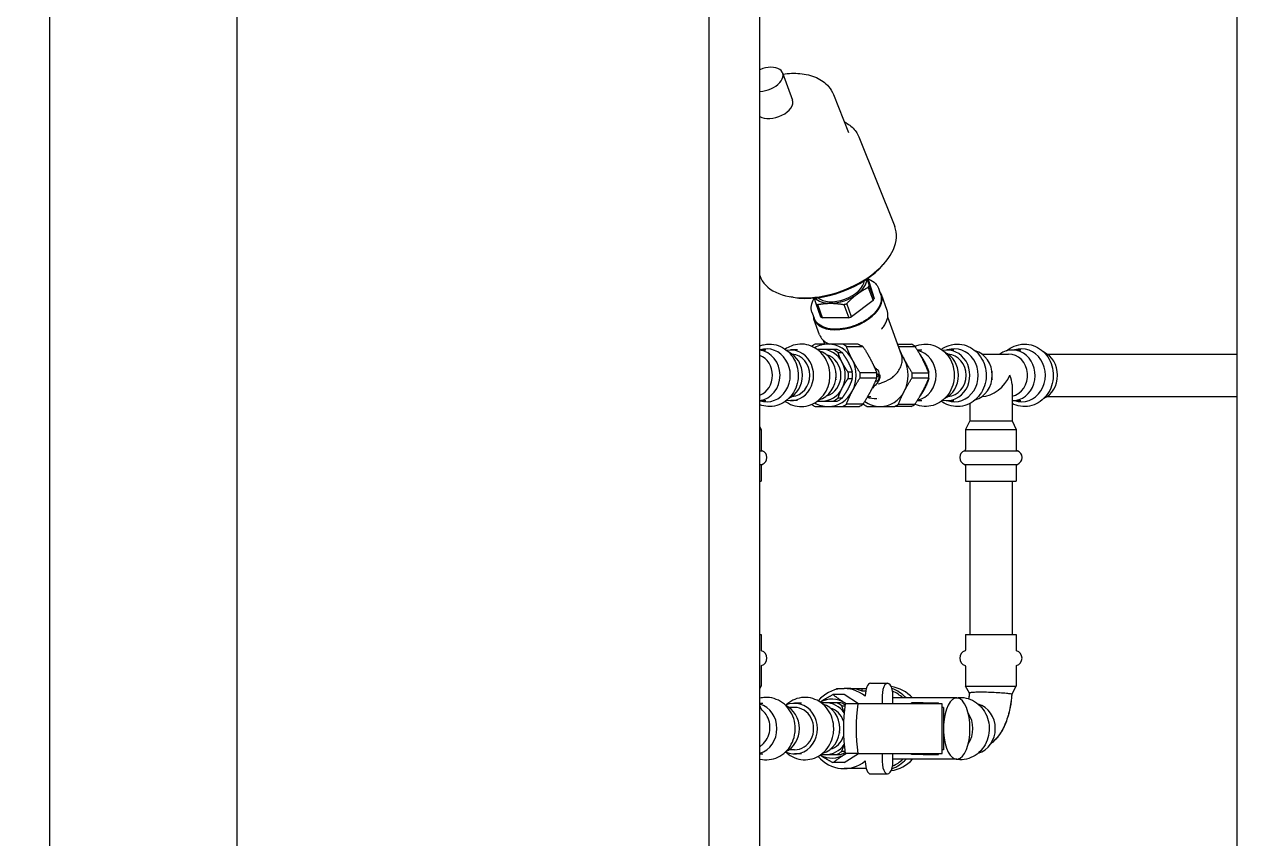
# Model space of a CAD drawing. Header units: millimetres. Extents: x 0 to 118900, y 0 to 84100.
# Drawn here: x 35288 to 35803, y 73324 to 73670 of the extents above; entities that cross this region are included whole.
import ezdxf

# ---------------------------------------------------------------- set-up
doc = ezdxf.new("R2010")
doc.units = ezdxf.units.MM
doc.header["$LTSCALE"] = 100
doc.layers.add('Visible', color=7, linetype='Continuous', lineweight=25)

msp = doc.modelspace()

# ---------------------------------------------------------------- linework, layer by layer
at = {"layer": 'Visible'}
for p, q in [((35299.23, 74561.18), (35299.23, 72668.5)), ((35378.81, 72618.45), (35378.81, 74561.18)), ((35579.12, 74462.45), (35579.12, 72588.18)), ((35600.81, 72588.18), (35600.81, 74462.45)), ((35803.28, 73688.18), (35803.28, 72384.02)), ((35610.47, 73649.54), (35614.65, 73638.05)), ((35632, 73640.43), (35638.47, 73624.28)), ((35642.81, 73622.45), (35658.07, 73584.34)), ((35653.22, 73568.25), (35653.98, 73569.16)), ((35600.81, 73563.56), (35600.82, 73563.53)), ((35646.65, 73562.36), (35647.27, 73560.65)), ((35647.27, 73560.65), (35649.29, 73553.77)), ((35646.83, 73558.53), (35648.87, 73552.94)), ((35649.29, 73553.77), (35647.26, 73559.36)), ((35651.11, 73558.25), (35652.05, 73555.64)), ((35654.82, 73548.76), (35652.37, 73555.5)), ((35614.87, 73554.31), (35613.7, 73554.51)), ((35624.55, 73551.65), (35626.58, 73546.05)), ((35627.37, 73545.64), (35625.34, 73551.23)), ((35636.48, 73551.23), (35638.52, 73545.64)), ((35639.74, 73546.05), (35637.7, 73551.65)), ((35648.87, 73552.94), (35639.74, 73546.05)), ((35622.91, 73548), (35623.86, 73545.39)), ((35626.16, 73538.34), (35623.71, 73545.08)), ((35638.52, 73545.64), (35627.37, 73545.64)), ((35660.91, 73529.81), (35655.08, 73545.86)), ((35652.46, 73540.78), (35652.7, 73541.07)), ((35628.38, 73534.43), (35627.82, 73535.95)), ((35642.29, 73534.43), (35635.95, 73534.43)), ((35659.23, 73534.43), (35665.09, 73534.43)), ((35600.81, 73531.93), (35603.35, 73531.93)), ((35616.82, 73531.93), (35613.92, 73531.93)), ((35633.62, 73532.18), (35631.89, 73532.18)), ((35633.99, 73530.83), (35635.72, 73530.83)), ((35637.53, 73533.42), (35644.58, 73533.42)), ((35659.62, 73533.42), (35666.67, 73533.42)), ((35667.61, 73531.93), (35669.59, 73531.93)), ((35680.25, 73531.93), (35683.15, 73531.93)), ((35695.08, 73530.18), (35706.37, 73530.18)), ((35695.08, 73530.18), (35706.37, 73530.18)), ((35707.97, 73531.93), (35711.66, 73531.93)), ((35722.8, 73530.18), (35803.28, 73530.18)), ((35633.04, 73522.78), (35632.99, 73523.09)), ((35633.04, 73519.57), (35632.99, 73519.26)), ((35640.05, 73522.53), (35638.31, 73522.53)), ((35638.31, 73519.83), (35640.05, 73519.83)), ((35650.42, 73522.19), (35643.37, 73522.19)), ((35643.37, 73520.17), (35650.42, 73520.17)), ((35649.81, 73523.68), (35650.5, 73523.68)), ((35650.43, 73521.92), (35651.51, 73521.18)), ((35651.51, 73521.18), (35650.43, 73520.43)), ((35665.47, 73522.19), (35672.51, 73522.19)), ((35665.47, 73520.17), (35672.51, 73520.17)), ((35672.54, 73522.53), (35672.38, 73522.53)), ((35672.38, 73519.83), (35672.54, 73519.83)), ((35699.36, 73522.78), (35699.31, 73523.09)), ((35699.36, 73519.57), (35699.31, 73519.26)), ((35650.5, 73518.68), (35649.81, 73518.68)), ((35707.88, 73517.28), (35707.88, 73501.88)), ((35707.88, 73517.28), (35707.88, 73501.88)), ((35600.81, 73510.43), (35603.35, 73510.43)), ((35616.82, 73510.43), (35613.92, 73510.43)), ((35631.89, 73510.18), (35633.62, 73510.18)), ((35635.72, 73511.53), (35633.99, 73511.53)), ((35644.58, 73508.94), (35637.53, 73508.94)), ((35646.57, 73512.18), (35647.87, 73512.18)), ((35650.4, 73511.18), (35650.4, 73511.18)), ((35650.4, 73511.18), (35650.4, 73511.18)), ((35659.62, 73508.94), (35666.67, 73508.94)), ((35667.61, 73510.43), (35669.59, 73510.43)), ((35680.25, 73510.43), (35683.15, 73510.43)), ((35689.88, 73509.21), (35689.88, 73501.88)), ((35689.88, 73509.21), (35689.88, 73501.88)), ((35707.97, 73510.43), (35711.66, 73510.43)), ((35722.8, 73512.18), (35803.28, 73512.18)), ((35635.95, 73507.93), (35643, 73507.93)), ((35665.09, 73507.93), (35658.04, 73507.93)), ((35600.81, 73499.26), (35601.32, 73498.18)), ((35600.81, 73498.18), (35601.32, 73498.18)), ((35601.32, 73498.18), (35601.32, 73489.68)), ((35689.88, 73501.88), (35688.13, 73498.18)), ((35688.13, 73498.18), (35709.63, 73498.18)), ((35688.13, 73498.18), (35688.13, 73489.68)), ((35689.88, 73501.88), (35707.88, 73501.88)), ((35707.88, 73501.88), (35709.63, 73498.18)), ((35709.63, 73498.18), (35709.63, 73489.68)), ((35600.81, 73489.18), (35601.82, 73489.18)), ((35687.63, 73489.18), (35710.13, 73489.18)), ((35600.81, 73483.38), (35601.82, 73483.38)), ((35601.32, 73482.88), (35601.32, 73476.18)), ((35687.63, 73483.38), (35710.13, 73483.38)), ((35688.13, 73482.88), (35688.13, 73476.18)), ((35709.63, 73482.88), (35709.63, 73476.18)), ((35600.81, 73476.18), (35601.32, 73476.18)), ((35688.13, 73476.18), (35709.63, 73476.18)), ((35689.88, 73476.18), (35689.88, 73411.18)), ((35707.88, 73476.18), (35707.88, 73411.18)), ((35600.81, 73411.18), (35601.32, 73411.18)), ((35601.32, 73411.18), (35601.32, 73404.48)), ((35688.13, 73411.18), (35709.63, 73411.18)), ((35688.13, 73411.18), (35688.13, 73404.48)), ((35709.63, 73411.18), (35709.63, 73404.48)), ((35601.32, 73397.68), (35601.32, 73389.18)), ((35688.13, 73397.68), (35688.13, 73389.18)), ((35709.63, 73397.68), (35709.63, 73389.18)), ((35647.82, 73390.43), (35655.03, 73390.43)), ((35600.81, 73389.18), (35601.32, 73389.18)), ((35600.81, 73388.24), (35601.32, 73389.18)), ((35636.54, 73385.61), (35631.82, 73385.61)), ((35633.34, 73388.18), (35636.54, 73388.18)), ((35633.34, 73387.81), (35633.34, 73388.18)), ((35638.78, 73388.18), (35636.54, 73388.18)), ((35642.68, 73381.68), (35636.54, 73385.61)), ((35638.78, 73388.18), (35644.22, 73388.18)), ((35644.22, 73387.07), (35644.22, 73388.18)), ((35644.22, 73388.18), (35645.96, 73388.18)), ((35645.7, 73387.07), (35644.22, 73387.07)), ((35645.55, 73385.18), (35645.55, 73384.93)), ((35652.76, 73385.18), (35652.76, 73381.68)), ((35657.31, 73381.68), (35657.31, 73385.18)), ((35688.13, 73389.18), (35709.63, 73389.18)), ((35689.74, 73386.2), (35688.13, 73389.18)), ((35707.76, 73385.73), (35709.63, 73389.18)), ((35600.81, 73381.93), (35602.05, 73381.93)), ((35615.52, 73380.18), (35613.2, 73380.18)), ((35618.43, 73381.93), (35615.52, 73381.93)), ((35635.23, 73382.18), (35633.49, 73382.18)), ((35635.59, 73380.83), (35636.91, 73380.83)), ((35642.45, 73381.68), (35637.04, 73381.68)), ((35678.2, 73381.68), (35642.45, 73381.68)), ((35684.38, 73384.18), (35657.31, 73384.18)), ((35670.08, 73382.18), (35665.12, 73382.18)), ((35665.12, 73381.68), (35665.12, 73382.18)), ((35670.08, 73382.18), (35676.69, 73382.18)), ((35670.08, 73381.68), (35670.08, 73382.18)), ((35676.69, 73381.68), (35676.69, 73382.18)), ((35678.2, 73360.68), (35678.2, 73381.68)), ((35678.79, 73380.18), (35678.2, 73380.18)), ((35678.79, 73380.18), (35678.79, 73362.18)), ((35634.64, 73372.78), (35634.59, 73373.09)), ((35634.64, 73369.57), (35634.59, 73369.26)), ((35600.81, 73360.43), (35602.05, 73360.43)), ((35615.52, 73362.18), (35613.2, 73362.18)), ((35618.43, 73360.43), (35615.52, 73360.43)), ((35633.49, 73360.18), (35635.23, 73360.18)), ((35636.91, 73361.53), (35635.59, 73361.53)), ((35636.54, 73356.74), (35642.68, 73360.68)), ((35642.45, 73360.68), (35637.04, 73360.68)), ((35642.45, 73360.68), (35678.2, 73360.68)), ((35652.76, 73360.68), (35652.76, 73357.18)), ((35657.31, 73357.18), (35657.31, 73360.68)), ((35665.12, 73360.18), (35665.12, 73360.68)), ((35670.08, 73360.18), (35665.12, 73360.18)), ((35670.08, 73360.18), (35670.08, 73360.68)), ((35670.08, 73360.18), (35676.69, 73360.18)), ((35676.69, 73360.18), (35676.69, 73360.68)), ((35678.79, 73362.18), (35678.2, 73362.18)), ((35636.54, 73356.74), (35631.82, 73356.74)), ((35645.96, 73354.18), (35636.54, 73354.18)), ((35645.55, 73357.43), (35645.55, 73357.18)), ((35684.38, 73358.18), (35657.31, 73358.18)), ((35647.82, 73351.93), (35655.03, 73351.93))]:
    msp.add_line(p, q, dxfattribs=at)
for centre, radius, start, end in [((35601.82, 73489.68), 0.5, 180, 270), ((35600.72, 73486.28), 3.1, 290.8154, 69.1846), ((35688.73, 73486.28), 3.1, 110.8154, 249.1846), ((35687.63, 73489.68), 0.5, 270, 0), ((35710.13, 73489.68), 0.5, 180, 270), ((35709.02, 73486.28), 3.1, 290.8154, 69.1846), ((35601.82, 73482.88), 0.5, 90, 180), ((35687.63, 73482.88), 0.5, 0, 90), ((35710.13, 73482.88), 0.5, 90, 180), ((35601.57, 73404.48), 0.25, 180, 252.6537), ((35600.51, 73401.08), 3.31, 287.3463, 72.6537), ((35688.94, 73401.08), 3.31, 107.3463, 252.6537), ((35687.88, 73404.48), 0.25, 287.3463, 0), ((35709.88, 73404.48), 0.25, 180, 252.6537), ((35708.81, 73401.08), 3.31, 287.3463, 72.6537), ((35601.57, 73397.68), 0.25, 107.3463, 180), ((35687.88, 73397.68), 0.25, 0, 72.6537), ((35709.88, 73397.68), 0.25, 107.3463, 180)]:
    msp.add_arc(centre, radius, start, end, dxfattribs=at)
for centre, major_axis, ratio, start_param, end_param in [((35602.95, 73646.81), (7.52, 2.73), 0.579336, 4.222063, 7.929176), ((35607.13, 73635.32), (7.52, 2.73), 0.579336, 3.538776, 6.283185), ((35615.53, 73612.2), (27.39, 9.96), 0.579336, 0.018613, 0.018666), ((35629.56, 73573.62), (-28.63, -10.41), 0.579336, 6.264572, 9.443391), ((35629.96, 73572.5), (27.26, 9.91), 0.579336, 3.932175, 5.492603), ((35634.7, 73559.48), (-10.34, -3.76), 0.579336, 0.284977, 2.856616), ((35634.7, 73559.48), (11.28, 4.1), 0.579336, 5.199209, 6.06379), ((35638.04, 73550.29), (14.33, 5.21), 0.579336, 2.960273, 6.464505), ((35634.7, 73559.48), (-11.28, -4.1), 0.579336, 1.010419, 2.057617), ((35634.89, 73558.94), (-12.69, -4.61), 0.579336, 2.533499, 2.628932), ((35634.7, 73559.48), (-11.28, -4.1), 0.579336, 0.219395, 1.010419), ((35634.89, 73558.94), (-12.69, -4.61), 0.579336, 0.439104, 0.534537), ((35634.89, 73558.94), (-12.69, -4.61), 0.579336, 1.486302, 1.581735), ((35636.93, 73553.35), (12.69, 4.61), 0.579336, 5.675092, 5.770525), ((35636.93, 73553.35), (12.69, 4.61), 0.579336, 3.580697, 3.67613), ((35636.93, 73553.35), (12.69, 4.61), 0.579336, 4.627894, 4.723327), ((35630.11, 73521.18), (0, 14.75), 0.901286, 0.4549, 0.581633), ((35629.73, 73521.18), (0, 13.25), 0.901286, 0, 0.491782), ((35629.73, 73521.18), (0, 13.25), 0.901286, 5.235988, 6.283185), ((35630.11, 73521.18), (0, -14.75), 0.901286, 2.549295, 2.686693), ((35659.25, 73521.18), (0, -14.75), 0.901286, 2.549295, 2.686693), ((35603.57, 73521.18), (0, 11.25), 0.901286, 2.866144, 6.558634), ((35599.67, 73521.18), (0, 10.75), 0.901286, 3.259662, 6.165116), ((35598.06, 73521.18), (0, 9), 0.901286, 3.486714, 5.938064), ((35613.92, 73521.18), (0, -10.75), 0.901286, 6.10484, 9.603123), ((35609.2, 73521.18), (0, -10.75), 0.901286, 0.398936, 2.742657), ((35613.92, 73521.18), (0, -9), 0.901286, 0.075482, 3.066111), ((35627.13, 73521.18), (0, 11), 0.901286, 0, 0.178317), ((35623.45, 73521.18), (0, -10.75), 0.901286, 0.255778, 2.885815), ((35627.13, 73521.18), (0, 11), 0.901286, 5.235988, 6.283185), ((35627.13, 73521.18), (0, -9), 0.901286, 0.245435, 2.896158), ((35627.57, 73521.18), (0, 12), 0.901286, 5.647126, 5.872047), ((35629.3, 73521.18), (0, -12), 0.901286, 2.505533, 2.730455), ((35637.16, 73521.18), (0, -14.75), 0.901286, 2.549295, 2.584685), ((35652.2, 73521.18), (0, 14.75), 0.901286, 5.690888, 5.693727), ((35665.91, 73521.18), (0, 10.75), 0.901286, 3.33106, 6.093718), ((35680.25, 73521.18), (0, 10.75), 0.901286, 2.957034, 6.467744), ((35675.44, 73521.18), (0, -10.75), 0.901286, 0.401991, 2.739601), ((35683.37, 73521.18), (0, 11.25), 0.901286, 2.842335, 6.582443), ((35680.25, 73521.18), (0, 9), 0.901286, 3.205101, 6.219677), ((35689.78, 73521.18), (0, 10.75), 0.901286, 3.39527, 6.029508), ((35707.97, 73521.18), (0, 10.75), 0.901286, 3.131507, 6.861821), ((35706.37, 73521.18), (0, 9), 0.901286, 3.328238, 6.283185), ((35711.87, 73521.18), (0, 11.25), 0.901286, 2.842335, 6.582443), ((35717.5, 73521.18), (0, -10.75), 0.901286, 0.398936, 2.742657), ((35627.13, 73521.18), (0, -11), 0.901286, 1.047198, 2.094395), ((35629.73, 73521.18), (0, 13.25), 0.901286, 4.18879, 5.235988), ((35651.83, 73521.18), (0, -13.25), 0.901286, 1.047312, 2.094281), ((35664.3, 73521.18), (0, -9), 0.901286, 1.90796, 2.139071), ((35625.05, 73521.18), (0, 9), 0.901286, 4.533148, 4.89163), ((35627.57, 73521.18), (0, 12), 0.901286, 4.599928, 4.82485), ((35629.3, 73521.18), (0, -12), 0.901286, 1.458335, 1.683257), ((35630.11, 73521.18), (0, -14.75), 0.901286, 1.502097, 1.639495), ((35637.16, 73521.18), (0, -14.75), 0.901286, 1.502097, 1.639495), ((35650.5, 73521.18), (0, 2.5), 0.433224, 3.141593, 6.283185), ((35652.2, 73521.18), (0, 14.75), 0.901286, 4.64369, 4.781088), ((35659.25, 73521.18), (0, -14.75), 0.901286, 1.502097, 1.639495), ((35661.79, 73521.18), (0, -12), 0.901286, 1.458335, 1.683257), ((35698.88, 73521.18), (-7.62, -7.62), 0.628852, 0.573768, 2.132161), ((35698.88, 73521.18), (-7.62, -7.62), 0.628852, 0.573768, 2.132161), ((35691.38, 73521.18), (0, -9), 0.901286, 1.391555, 1.750037), ((35698.88, 73521.18), (-7.62, 7.62), 0.628852, 3.702957, 4.151025), ((35698.88, 73521.18), (-7.62, 7.62), 0.628852, 3.702957, 4.151025), ((35627.13, 73521.18), (0, -11), 0.901286, 0, 1.047198), ((35629.73, 73521.18), (0, -13.25), 0.901286, 0, 1.047198), ((35651.83, 73521.18), (0, -13.25), 0.901286, 0, 1.047312), ((35664.3, 73521.18), (0, -9), 0.901286, 1.002522, 1.233633), ((35630.11, 73521.18), (0, 14.75), 0.901286, 2.55996, 2.686693), ((35629.73, 73521.18), (0, -13.25), 0.901286, 5.791403, 6.283185), ((35627.13, 73521.18), (0, -11), 0.901286, 6.104868, 6.283185), ((35627.57, 73521.18), (0, 12), 0.901286, 3.552731, 3.777652), ((35629.3, 73521.18), (0, -12), 0.901286, 0.411138, 0.63606), ((35630.11, 73521.18), (0, -14.75), 0.901286, 0.4549, 0.592298), ((35637.16, 73521.18), (0, -14.75), 0.901286, 0.4549, 0.592298), ((35652.2, 73521.18), (0, -14.75), 0.901286, 5.690888, 5.828286), ((35651.83, 73521.18), (0, -13.25), 0.901286, 5.705186, 6.283185), ((35653.47, 73521.18), (0, -10.29), 0.901286, 6.014919, 6.015024), ((35652.2, 73521.18), (0, 14.75), 0.901286, 3.596492, 3.73389), ((35659.25, 73521.18), (0, 14.75), 0.901286, 3.596492, 3.73389), ((35647.82, 73385.18), (0, 5.25), 0.433224, 0, 1.570796), ((35655.03, 73385.18), (0, 5.25), 0.433224, 4.712389, 7.853982), ((35636.54, 73371.18), (0, 17), 0.901286, 5.65431, 7.087427), ((35638.78, 73371.18), (0, 17), 0.901286, 5.920523, 6.283185), ((35654.43, 73371.18), (0, 18), 0.901286, 5.519399, 6.14988), ((35651.65, 73371.18), (0, 18), 0.901286, 5.519399, 5.954746), ((35651.65, 73371.18), (0, 17), 0.901286, 5.582974, 5.915742), ((35598.37, 73371.18), (0, 10.75), 0.901286, 3.396274, 6.028504), ((35607.9, 73371.18), (0, -10.75), 0.901286, 0.401991, 2.739601), ((35615.52, 73371.18), (0, -10.75), 0.901286, 5.87877, 9.829194), ((35615.52, 73371.18), (0, -9), 0.901286, 0, 3.141593), ((35631.34, 73371.18), (0, 12.5), 0.901286, 5.759587, 6.736389), ((35628.74, 73371.18), (0, 11), 0.901286, 0, 0.178317), ((35625.05, 73371.18), (0, -10.75), 0.901286, 0.255778, 2.885815), ((35628.74, 73371.18), (0, 11), 0.901286, 5.372983, 6.283185), ((35628.74, 73371.18), (0, 9), 0.901286, 5.077619, 6.037751), ((35629.17, 73371.18), (0, 12), 0.901286, 5.647126, 5.872047), ((35630.9, 73371.18), (0, -12), 0.901286, 2.547564, 2.730455), ((35649.56, 73371.18), (0, -30.74), 0.433224, 4.363828, 5.06095), ((35631.34, 73371.18), (0, 12.5), 0.901286, 5.709672, 5.759587), ((35654.97, 73371.18), (0, -30.74), 0.433224, 4.363828, 5.06095), ((35684.38, 73371.18), (0, -13), 0.433224, 4.831809, 10.876154), ((35691.08, 73371.18), (0, -10.75), 0.901286, 0.255778, 2.885815), ((35681.55, 73371.18), (0, 10.75), 0.901286, 4.061136, 5.363642), ((35626.66, 73371.18), (0, 9), 0.901286, 4.533148, 4.89163), ((35628.74, 73371.18), (0, -11), 0.901286, 0, 0.910202), ((35628.74, 73371.18), (0, -9), 0.901286, 0.245435, 1.205567), ((35636.54, 73371.18), (0, -17), 0.901286, 5.478944, 6.91206), ((35631.34, 73371.18), (0, -12.5), 0.901286, 5.829981, 6.806784), ((35628.74, 73371.18), (0, -11), 0.901286, 6.104868, 6.283185), ((35629.17, 73371.18), (0, 12), 0.901286, 3.552731, 3.777652), ((35630.9, 73371.18), (0, -12), 0.901286, 0.411138, 0.594029), ((35631.34, 73371.18), (0, 12.5), 0.901286, 3.665191, 3.715106), ((35647.82, 73357.18), (0, -5.25), 0.433224, 4.712389, 6.283185), ((35655.03, 73357.18), (0, -5.25), 0.433224, 4.712389, 7.853982), ((35654.43, 73371.18), (0, -18), 0.901286, 0.133306, 0.763786), ((35651.65, 73371.18), (0, -18), 0.901286, 0.328439, 0.763786), ((35651.65, 73371.18), (0, -17), 0.901286, 0.367444, 0.700212)]:
    msp.add_ellipse(centre, major_axis=major_axis, ratio=ratio, start_param=start_param, end_param=end_param, dxfattribs=at)
for points, knots in [([(35610.63, 73649.1), (35613.05, 73649.44), (35615.45, 73649.52), (35620.25, 73649.09), (35622.63, 73648.54), (35626.77, 73646.68), (35628.58, 73645.42), (35630.83, 73642.77), (35631.52, 73641.64), (35632, 73640.43)], [6.075686, 6.075686, 6.075686, 6.075686, 6.402085, 6.402085, 6.756192, 6.756192, 7.081516, 7.081516, 7.274991, 7.274991, 7.274991, 7.274991]), ([(35636.66, 73628.79), (35637.08, 73628.57), (35637.48, 73628.35), (35638.64, 73627.62), (35639.34, 73627.09), (35640.61, 73625.92), (35641.17, 73625.28), (35642.12, 73623.93), (35642.51, 73623.21), (35642.81, 73622.45)], [0.5174509, 0.5174509, 0.5174509, 0.5174509, 0.5850616, 0.5850616, 0.7206254, 0.7206254, 0.8561891, 0.8561891, 0.9917529, 0.9917529, 0.9917529, 0.9917529]), ([(36884.95, 71328.66), (36885.34, 71329.4), (36885.73, 71330.14), (36893.98, 71345.95), (36900.57, 71360.97), (36911.24, 71391.01), (36915.29, 71406.04), (36920.84, 71436.16), (36922.31, 71451.26), (36922.62, 71481.53), (36921.45, 71496.72), (36916.44, 71527.14), (36912.6, 71542.4), (36902.27, 71572.9), (36895.8, 71588.17), (36880.3, 71618.67), (36871.28, 71633.92), (36850.79, 71664.4), (36839.32, 71679.64), (36814.02, 71710.11), (36800.19, 71725.36), (36770.27, 71755.87), (36754.16, 71771.16), (36719.82, 71801.74), (36701.55, 71817.07), (36663.01, 71847.75), (36642.7, 71863.12), (36600.23, 71893.9), (36578.03, 71909.32), (36531.94, 71940.18), (36508.01, 71955.64), (36458.65, 71986.58), (36433.18, 72002.08), (36380.93, 72033.08), (36354.11, 72048.61), (36299.37, 72079.68), (36271.41, 72095.24), (36214.62, 72126.35), (36185.74, 72141.93), (36127.33, 72173.09), (36097.75, 72188.69), (36038.19, 72219.89), (36008.15, 72235.51), (35947.89, 72266.74), (35917.63, 72282.38), (35857.15, 72313.64), (35826.89, 72329.3), (35766.65, 72360.59), (35736.63, 72376.26), (35677.11, 72407.59), (35647.56, 72423.28), (35589.21, 72454.65), (35560.36, 72470.35), (35503.63, 72501.76), (35475.71, 72517.49), (35421.03, 72548.94), (35394.24, 72564.7), (35342.04, 72596.21), (35316.59, 72611.99), (35267.27, 72643.57), (35243.35, 72659.39), (35197.28, 72691.05), (35175.08, 72706.91), (35132.62, 72738.68), (35112.32, 72754.59), (35073.79, 72786.48), (35055.55, 72802.46), (35021.28, 72834.48), (35005.24, 72850.54), (34975.53, 72882.71), (34961.84, 72898.85), (34936.95, 72931.18), (34925.74, 72947.4), (34905.94, 72979.85), (34897.32, 72996.12), (34882.8, 73028.65), (34876.86, 73044.93), (34867.74, 73077.42), (34864.53, 73093.66), (34861.42, 73120.96), (34860.78, 73132.03), (34860.78, 73159.19), (34862.12, 73175.3), (34867.45, 73207.44), (34871.44, 73223.49), (34882.04, 73255.57), (34888.66, 73271.61), (34904.48, 73303.68), (34913.71, 73319.73), (34934.7, 73351.83), (34946.5, 73367.89), (34972.52, 73399.99), (34986.79, 73416.05), (35017.66, 73448.12), (35034.28, 73464.16), (35069.7, 73496.16), (35088.53, 73512.15), (35128.2, 73544.06), (35149.07, 73560.01), (35185.24, 73586.42), (35200.03, 73596.92), (35215.2, 73607.4)], [233.696374, 233.696374, 233.696374, 233.696374, 234.19462, 234.19462, 244.352081, 244.352081, 254.585345, 254.585345, 264.906306, 264.906306, 275.291368, 275.291368, 285.679992, 285.679992, 296.008646, 296.008646, 306.248979, 306.248979, 316.411052, 316.411052, 326.52219, 326.52219, 336.609069, 336.609069, 346.690891, 346.690891, 356.779246, 356.779246, 366.880128, 366.880128, 376.996012, 376.996012, 387.127394, 387.127394, 397.273773, 397.273773, 407.434241, 407.434241, 417.607804, 417.607804, 427.793556, 427.793556, 437.990759, 437.990759, 448.198883, 448.198883, 458.41762, 458.41762, 468.646888, 468.646888, 478.886838, 478.886838, 489.137851, 489.137851, 499.400537, 499.400537, 509.675721, 509.675721, 519.9644, 519.9644, 530.26764, 530.26764, 540.586359, 540.586359, 550.920897, 550.920897, 561.270226, 561.270226, 571.63061, 571.63061, 581.993649, 581.993649, 592.344121, 592.344121, 602.659358, 602.659358, 612.913544, 612.913544, 623.089587, 623.089587, 630.01079, 630.01079, 640.084209, 640.084209, 650.159607, 650.159607, 660.284002, 660.284002, 670.483975, 670.483975, 680.757804, 680.757804, 691.084976, 691.084976, 701.440329, 701.440329, 711.803371, 711.803371, 722.160965, 722.160965, 728.990178, 728.990178, 728.990178, 728.990178]), ([(35227.32, 73569.02), (35205.62, 73553.75), (35184.79, 73538.49), (35144.9, 73507.87), (35125.83, 73492.49), (35089.87, 73461.82), (35072.95, 73446.51), (35041.41, 73415.98), (35026.77, 73400.75), (34999.86, 73370.38), (34987.58, 73355.22), (34965.47, 73325), (34955.63, 73309.92), (34938.43, 73279.82), (34931.07, 73264.79), (34918.87, 73234.75), (34914.04, 73219.73), (34906.92, 73189.65), (34904.66, 73174.57), (34902.75, 73144.35), (34903.11, 73129.19), (34906.5, 73098.81), (34909.53, 73083.57), (34918.24, 73053.09), (34923.92, 73037.82), (34937.87, 73007.31), (34946.12, 72992.05), (34965.12, 72961.58), (34975.85, 72946.33), (34999.71, 72915.87), (35012.83, 72900.63), (35041.36, 72870.14), (35056.78, 72854.87), (35089.8, 72824.31), (35107.42, 72809), (35144.71, 72778.35), (35164.41, 72762.99), (35205.72, 72732.25), (35227.36, 72716.85), (35272.38, 72686.02), (35295.8, 72670.57), (35344.2, 72639.66), (35369.22, 72624.17), (35420.63, 72593.19), (35447.07, 72577.67), (35501.09, 72546.62), (35528.73, 72531.07), (35584.94, 72499.97), (35613.56, 72484.4), (35671.53, 72453.26), (35700.91, 72437.66), (35760.18, 72406.48), (35790.1, 72390.86), (35850.19, 72359.64), (35880.42, 72344.01), (35940.88, 72312.76), (35971.17, 72297.11), (36031.53, 72265.83), (36061.64, 72250.16), (36121.43, 72218.85), (36151.15, 72203.17), (36209.9, 72171.81), (36238.99, 72156.11), (36296.26, 72124.72), (36324.49, 72109), (36379.83, 72077.56), (36406.99, 72061.82), (36459.99, 72030.33), (36485.87, 72014.56), (36536.11, 71983), (36560.51, 71967.2), (36607.61, 71935.56), (36630.35, 71919.72), (36673.95, 71887.99), (36694.84, 71872.09), (36734.6, 71840.25), (36753.49, 71824.29), (36789.08, 71792.32), (36805.81, 71776.29), (36836.93, 71744.17), (36851.36, 71728.05), (36877.74, 71695.78), (36889.72, 71679.59), (36911.09, 71647.17), (36920.51, 71630.92), (36936.66, 71598.41), (36943.42, 71582.13), (36954.2, 71549.61), (36958.24, 71533.36), (36963.56, 71501.11), (36964.88, 71485.09), (36964.88, 71452.99), (36963.54, 71436.87), (36958.21, 71404.73), (36954.22, 71388.67), (36943.62, 71356.59), (36937, 71340.55), (36923.19, 71312.58), (36916.56, 71300.6), (36909.23, 71288.66)], [0, 0, 0, 0, 10.007682, 10.007682, 20.114017, 20.114017, 30.206515, 30.206515, 40.289731, 40.289731, 50.372958, 50.372958, 60.472328, 60.472328, 70.611639, 70.611639, 80.818631, 80.818631, 91.112273, 91.112273, 101.482067, 101.482067, 111.877277, 111.877277, 122.230255, 122.230255, 132.498979, 132.498979, 142.682988, 142.682988, 152.806635, 152.806635, 162.898146, 162.898146, 172.979416, 172.979416, 183.064332, 183.064332, 193.160445, 193.160445, 203.271153, 203.271153, 213.397437, 213.397437, 223.539018, 223.539018, 233.695058, 233.695058, 243.864553, 243.864553, 254.046544, 254.046544, 264.240224, 264.240224, 274.444986, 274.444986, 284.660442, 284.660442, 294.886432, 294.886432, 305.123024, 305.123024, 315.370519, 315.370519, 325.629448, 325.629448, 335.900562, 335.900562, 346.1848, 346.1848, 356.483213, 356.483213, 366.796787, 366.796787, 377.1261, 377.1261, 387.470665, 387.470665, 397.827789, 397.827789, 408.190814, 408.190814, 418.546918, 418.546918, 428.875714, 428.875714, 439.15154, 439.15154, 449.352886, 449.352886, 459.367363, 459.367363, 469.442868, 469.442868, 479.517934, 479.517934, 489.64154, 489.64154, 497.243046, 497.243046, 497.243046, 497.243046]), ([(35646.74, 73562.12), (35646.86, 73562.08), (35646.97, 73562.03), (35648.19, 73561.55), (35649.12, 73560.96), (35650.41, 73559.65), (35650.84, 73558.98), (35651.11, 73558.25)], [6.6811866, 6.6811866, 6.6811866, 6.6811866, 6.7132365, 6.7132365, 7.0355512, 7.0355512, 7.2936046, 7.2936046, 7.2936046, 7.2936046]), ([(35652.05, 73555.64), (35652.37, 73554.77), (35652.45, 73553.82), (35652.14, 73551.82), (35651.74, 73550.78), (35650.49, 73548.72), (35649.64, 73547.7), (35647.55, 73545.78), (35646.33, 73544.89), (35643.64, 73543.32), (35642.17, 73542.65), (35639.15, 73541.6), (35637.6, 73541.21), (35634.55, 73540.77), (35633.06, 73540.71), (35630.28, 73540.93), (35629, 73541.21), (35626.78, 73542.09), (35625.84, 73542.68), (35624.55, 73543.99), (35624.12, 73544.66), (35623.86, 73545.39)], [1.010419, 1.010419, 1.010419, 1.010419, 1.318355, 1.318355, 1.634317, 1.634317, 1.957042, 1.957042, 2.280317, 2.280317, 2.603032, 2.603032, 2.925532, 2.925532, 3.248311, 3.248311, 3.571644, 3.571644, 3.893959, 3.893959, 4.152012, 4.152012, 4.152012, 4.152012]), ([(35622.91, 73548), (35622.6, 73548.87), (35622.51, 73549.82), (35622.82, 73551.82), (35623.22, 73552.86), (35623.85, 73553.89), (35623.85, 73553.89), (35623.85, 73553.9)], [4.1520119, 4.1520119, 4.1520119, 4.1520119, 4.4599476, 4.4599476, 4.7759093, 4.7759093, 4.7782898, 4.7782898, 4.7782898, 4.7782898]), ([(35652.7, 73541.07), (35653.12, 73541.57), (35653.5, 73542.09), (35654.14, 73543.13), (35654.41, 73543.66), (35654.83, 73544.71), (35654.98, 73545.24), (35655.15, 73546.28), (35655.18, 73546.8), (35655.1, 73547.81), (35654.99, 73548.3), (35654.82, 73548.76)], [4.4821833, 4.4821833, 4.4821833, 4.4821833, 4.6402998, 4.6402998, 4.7984164, 4.7984164, 4.9565329, 4.9565329, 5.1146495, 5.1146495, 5.2727661, 5.2727661, 5.2727661, 5.2727661]), ([(35604.82, 73534.43), (35606.1, 73534.43), (35607.39, 73534.21), (35609.82, 73533.36), (35610.98, 73532.72), (35613.06, 73531.09), (35613.99, 73530.08), (35615.51, 73527.81), (35616.1, 73526.53), (35616.9, 73523.82), (35617.09, 73522.39), (35617.05, 73519.53), (35616.81, 73518.1), (35615.93, 73515.4), (35615.28, 73514.12), (35613.64, 73511.87), (35612.65, 73510.88), (35610.45, 73509.32), (35609.23, 73508.73), (35606.71, 73508.01), (35605.41, 73507.87), (35602.99, 73508.02), (35601.87, 73508.26), (35600.81, 73508.66)], [0, 0, 0, 0, 0.305493, 0.305493, 0.614375, 0.614375, 0.931288, 0.931288, 1.256497, 1.256497, 1.587083, 1.587083, 1.91932, 1.91932, 2.249519, 2.249519, 2.573832, 2.573832, 2.889419, 2.889419, 3.197268, 3.197268, 3.46721, 3.46721, 3.46721, 3.46721]), ([(35600.81, 73533.7), (35601.32, 73533.89), (35601.85, 73534.05), (35603.18, 73534.34), (35604, 73534.43), (35604.82, 73534.43)], [5.9575675, 5.9575675, 5.9575675, 5.9575675, 6.0875226, 6.0875226, 6.2831853, 6.2831853, 6.2831853, 6.2831853]), ([(35630.57, 73521.18), (35630.57, 73522.61), (35630.35, 73524.05), (35629.5, 73526.77), (35628.87, 73528.06), (35627.26, 73530.34), (35626.28, 73531.35), (35624.09, 73532.94), (35622.88, 73533.55), (35620.37, 73534.31), (35619.07, 73534.48), (35616.49, 73534.36), (35615.22, 73534.08), (35613.15, 73533.25), (35612.32, 73532.8), (35611.55, 73532.25)], [0, 0, 0, 0, 0.333025, 0.333025, 0.664051, 0.664051, 0.988962, 0.988962, 1.304687, 1.304687, 1.612123, 1.612123, 1.916896, 1.916896, 2.139778, 2.139778, 2.139778, 2.139778]), ([(35626.16, 73538.34), (35626.28, 73537.99), (35626.44, 73537.66), (35626.84, 73537.02), (35627.07, 73536.72), (35627.59, 73536.15), (35627.88, 73535.89), (35628.51, 73535.4), (35628.86, 73535.18), (35629.6, 73534.77), (35630, 73534.59), (35630.42, 73534.43)], [2.1311734, 2.1311734, 2.1311734, 2.1311734, 2.2492389, 2.2492389, 2.3673045, 2.3673045, 2.48537, 2.48537, 2.6034355, 2.6034355, 2.721501, 2.721501, 2.721501, 2.721501]), ([(35642.49, 73534.36), (35642.43, 73534.38), (35642.39, 73534.4), (35642.32, 73534.42), (35642.31, 73534.42), (35642.29, 73534.43)], [-0.21019759, -0.21019759, -0.21019759, -0.21019759, -0.19250475, -0.19250475, -0.18626853, -0.18626853, -0.18626853, -0.18626853]), ([(35666.55, 73533.5), (35667.16, 73533.76), (35667.79, 73533.97), (35669.69, 73534.42), (35671, 73534.5), (35673.56, 73534.23), (35674.81, 73533.87), (35677.16, 73532.76), (35678.26, 73532), (35680.19, 73530.15), (35681.02, 73529.05), (35682.33, 73526.61), (35682.81, 73525.27), (35683.25, 73523), (35683.33, 73522.09), (35683.33, 73521.18)], [4.345779, 4.345779, 4.345779, 4.345779, 4.502744, 4.502744, 4.809174, 4.809174, 5.114255, 5.114255, 5.424835, 5.424835, 5.74446, 5.74446, 6.07217, 6.07217, 6.283185, 6.283185, 6.283185, 6.283185]), ([(35684.62, 73534.43), (35685.9, 73534.43), (35687.19, 73534.21), (35689.62, 73533.36), (35690.78, 73532.72), (35692.86, 73531.09), (35693.79, 73530.08), (35695.31, 73527.81), (35695.9, 73526.53), (35696.7, 73523.82), (35696.89, 73522.39), (35696.85, 73519.53), (35696.61, 73518.1), (35695.73, 73515.4), (35695.08, 73514.12), (35693.44, 73511.87), (35692.45, 73510.88), (35690.25, 73509.32), (35689.03, 73508.73), (35686.51, 73508.01), (35685.21, 73507.87), (35682.64, 73508.03), (35681.38, 73508.33), (35679.37, 73509.17), (35678.58, 73509.61), (35677.85, 73510.14)], [0, 0, 0, 0, 0.305493, 0.305493, 0.614375, 0.614375, 0.931288, 0.931288, 1.256497, 1.256497, 1.587083, 1.587083, 1.91932, 1.91932, 2.249519, 2.249519, 2.573832, 2.573832, 2.889419, 2.889419, 3.197268, 3.197268, 3.502881, 3.502881, 3.715539, 3.715539, 3.715539, 3.715539]), ([(35677.85, 73532.22), (35678.07, 73532.38), (35678.3, 73532.53), (35679.65, 73533.37), (35680.89, 73533.88), (35682.98, 73534.34), (35683.8, 73534.43), (35684.62, 73534.43)], [5.7092388, 5.7092388, 5.7092388, 5.7092388, 5.7735677, 5.7735677, 6.0875226, 6.0875226, 6.2831853, 6.2831853, 6.2831853, 6.2831853]), ([(35705.54, 73531.58), (35706.01, 73531.98), (35706.51, 73532.35), (35708.16, 73533.37), (35709.4, 73533.88), (35711.49, 73534.34), (35712.31, 73534.43), (35713.13, 73534.43)], [5.6278472, 5.6278472, 5.6278472, 5.6278472, 5.7735677, 5.7735677, 6.0875226, 6.0875226, 6.2831853, 6.2831853, 6.2831853, 6.2831853]), ([(35713.13, 73534.43), (35714.41, 73534.43), (35715.69, 73534.21), (35718.13, 73533.36), (35719.28, 73532.72), (35721.37, 73531.09), (35722.29, 73530.08), (35723.82, 73527.81), (35724.41, 73526.53), (35725.2, 73523.82), (35725.4, 73522.39), (35725.35, 73519.53), (35725.12, 73518.1), (35724.23, 73515.4), (35723.58, 73514.12), (35721.94, 73511.87), (35720.96, 73510.88), (35718.75, 73509.32), (35717.54, 73508.73), (35715.02, 73508.01), (35713.72, 73507.87), (35711.15, 73508.03), (35709.88, 73508.33), (35708.42, 73508.94), (35708.14, 73509.07), (35707.88, 73509.21)], [0, 0, 0, 0, 0.305493, 0.305493, 0.614375, 0.614375, 0.931288, 0.931288, 1.256497, 1.256497, 1.587083, 1.587083, 1.91932, 1.91932, 2.249519, 2.249519, 2.573832, 2.573832, 2.889419, 2.889419, 3.197268, 3.197268, 3.502881, 3.502881, 3.574564, 3.574564, 3.574564, 3.574564]), ([(35657.07, 73520.19), (35657.71, 73520.74), (35658.29, 73521.32), (35659.32, 73522.53), (35659.77, 73523.16), (35660.51, 73524.45), (35660.79, 73525.12), (35661.18, 73526.46), (35661.28, 73527.15), (35661.26, 73528.51), (35661.14, 73529.18), (35660.91, 73529.81)], [4.2770631, 4.2770631, 4.2770631, 4.2770631, 4.4762037, 4.4762037, 4.6753443, 4.6753443, 4.8744849, 4.8744849, 5.0736255, 5.0736255, 5.2727661, 5.2727661, 5.2727661, 5.2727661]), ([(35611.55, 73510.1), (35611.71, 73509.99), (35611.87, 73509.89), (35613.15, 73509.07), (35614.38, 73508.54), (35616.93, 73507.94), (35618.23, 73507.86), (35620.79, 73508.13), (35622.05, 73508.49), (35624.4, 73509.6), (35625.49, 73510.35), (35627.42, 73512.21), (35628.25, 73513.31), (35629.57, 73515.74), (35630.04, 73517.08), (35630.48, 73519.36), (35630.57, 73520.27), (35630.57, 73521.18)], [4.143407, 4.143407, 4.143407, 4.143407, 4.18875, 4.18875, 4.502744, 4.502744, 4.809174, 4.809174, 5.114255, 5.114255, 5.424835, 5.424835, 5.74446, 5.74446, 6.07217, 6.07217, 6.283185, 6.283185, 6.283185, 6.283185]), ([(35651.58, 73521.46), (35651.65, 73521.25), (35651.69, 73521.03), (35651.73, 73520.48), (35651.7, 73520.14), (35651.53, 73519.47), (35651.4, 73519.15), (35651.13, 73518.63), (35651, 73518.44), (35650.86, 73518.24)], [0.0294504, 0.0294504, 0.0294504, 0.0294504, 0.1099716, 0.1099716, 0.2269037, 0.2269037, 0.3385666, 0.3385666, 0.413111, 0.413111, 0.413111, 0.413111]), ([(35657.03, 73520.16), (35655.85, 73519.4), (35654.47, 73518.7), (35652.37, 73517.86), (35651.7, 73517.62), (35651.02, 73517.4)], [0, 0, 0, 0, 0.4888657, 0.4888657, 0.7022662, 0.7022662, 0.7022662, 0.7022662]), ([(35657.17, 73520.98), (35657.23, 73520.78), (35657.23, 73520.62), (35657.22, 73520.5), (35657.21, 73520.45), (35657.2, 73520.4), (35657.18, 73520.36), (35657.17, 73520.34), (35657.16, 73520.32), (35657.15, 73520.3), (35657.15, 73520.29), (35657.14, 73520.29), (35657.14, 73520.28), (35657.14, 73520.27), (35657.14, 73520.27), (35657.13, 73520.27), (35657.13, 73520.27), (35657.13, 73520.26), (35657.13, 73520.26), (35657.13, 73520.26), (35657.13, 73520.26), (35657.13, 73520.26), (35657.1, 73520.22), (35657.06, 73520.19), (35657.03, 73520.16)], [0, 0, 0, 0, 0.25, 0.25, 0.25, 0.375, 0.375, 0.375, 0.4375, 0.4375, 0.4375, 0.46875, 0.46875, 0.46875, 0.484375, 0.484375, 0.484375, 0.4921875, 0.4921875, 0.4921875, 0.5, 0.5, 0.5, 0.6142324, 0.6142324, 0.6142324, 0.6142324]), ([(35683.33, 73521.18), (35683.33, 73519.74), (35683.12, 73518.31), (35682.27, 73515.59), (35681.64, 73514.3), (35680.02, 73512.01), (35679.05, 73511.01), (35676.86, 73509.41), (35675.65, 73508.81), (35673.14, 73508.04), (35671.83, 73507.88), (35669.26, 73508), (35667.99, 73508.28), (35666.71, 73508.79), (35666.63, 73508.82), (35666.55, 73508.85)], [0, 0, 0, 0, 0.333025, 0.333025, 0.664051, 0.664051, 0.988962, 0.988962, 1.304687, 1.304687, 1.612123, 1.612123, 1.916896, 1.916896, 1.937406, 1.937406, 1.937406, 1.937406]), ([(35650.86, 73518.24), (35650.22, 73517.39), (35649.48, 73516.57), (35648.55, 73515.71), (35648.47, 73515.63), (35648.38, 73515.55)], [0, 0, 0, 0, 0.4232996, 0.4232996, 0.465253, 0.465253, 0.465253, 0.465253]), ([(35689.74, 73386.21), (35689.72, 73386), (35689.7, 73385.79), (35689.6, 73384.99), (35689.52, 73384.42), (35689.42, 73383.88)], [1.7836741, 1.7836741, 1.7836741, 1.7836741, 1.8310941, 1.8310941, 1.9635914, 1.9635914, 1.9635914, 1.9635914]), ([(35707.76, 73385.74), (35707.76, 73385.78), (35707.6, 73385.84), (35706.9, 73385.96), (35706.29, 73386.03), (35704.7, 73386.19), (35703.73, 73386.26), (35701.65, 73386.4), (35700.56, 73386.46), (35698.39, 73386.56), (35697.31, 73386.6), (35695.79, 73386.62), (35695.31, 73386.63), (35694.39, 73386.63), (35693.96, 73386.63), (35692.75, 73386.6), (35692.06, 73386.57), (35690.78, 73386.48), (35690.27, 73386.42), (35689.83, 73386.3), (35689.74, 73386.26), (35689.74, 73386.21)], [-4.682667, -4.682667, -4.682667, -4.682667, -4.38361, -4.38361, -4.02207, -4.02207, -3.659042, -3.659042, -3.324761, -3.324761, -3.003287, -3.003287, -2.849941, -2.849941, -2.698608, -2.698608, -2.407698, -2.407698, -2.048021, -2.048021, -1.837392, -1.837392, -1.837392, -1.837392]), ([(35707.76, 73385.74), (35707.63, 73383.89), (35707.4, 73382.06), (35706.73, 73378.51), (35706.29, 73376.79), (35705.15, 73373.47), (35704.47, 73371.88), (35702.73, 73368.85), (35701.69, 73367.39), (35699.88, 73365.66), (35699.43, 73365.27), (35698.94, 73364.9)], [3.299195, 3.299195, 3.299195, 3.299195, 3.554105, 3.554105, 3.809016, 3.809016, 4.063926, 4.063926, 4.318836, 4.318836, 4.395303, 4.395303, 4.395303, 4.395303]), ([(35707.76, 73385.74), (35707.68, 73384.6), (35707.56, 73383.47), (35707.09, 73380.13), (35706.62, 73377.96), (35705.32, 73373.83), (35704.5, 73371.86), (35702.29, 73368.17), (35700.92, 73366.4), (35698.94, 73364.9)], [1.728398, 1.728398, 1.728398, 1.728398, 1.884956, 1.884956, 2.199115, 2.199115, 2.513274, 2.513274, 2.824507, 2.824507, 2.824507, 2.824507]), ([(35615.79, 73371.18), (35615.79, 73372.61), (35615.58, 73374.05), (35614.73, 73376.77), (35614.1, 73378.06), (35612.48, 73380.34), (35611.51, 73381.35), (35609.32, 73382.94), (35608.11, 73383.55), (35605.6, 73384.31), (35604.29, 73384.48), (35602.26, 73384.38), (35601.53, 73384.28), (35600.81, 73384.1)], [0, 0, 0, 0, 0.333025, 0.333025, 0.664051, 0.664051, 0.988962, 0.988962, 1.304687, 1.304687, 1.612123, 1.612123, 1.787713, 1.787713, 1.787713, 1.787713]), ([(35600.81, 73380.81), (35600.99, 73380.29), (35601.18, 73379.87), (35601.49, 73379.25), (35601.62, 73379.05), (35601.68, 73378.98), (35601.69, 73378.97), (35601.69, 73378.97)], [3.8251445, 3.8251445, 3.8251445, 3.8251445, 4.0067967, 4.0067967, 4.1881986, 4.1881986, 4.2327225, 4.2327225, 4.2327225, 4.2327225]), ([(35601.69, 73378.97), (35601.69, 73378.97), (35601.67, 73378.99), (35601.57, 73379.13), (35601.45, 73379.33), (35601.15, 73379.92), (35600.98, 73380.32), (35600.81, 73380.81)], [3.6212591, 3.6212591, 3.6212591, 3.6212591, 3.6978854, 3.6978854, 3.8581575, 3.8581575, 4.0288371, 4.0288371, 4.0288371, 4.0288371]), ([(35632.17, 73371.18), (35632.17, 73372.61), (35631.95, 73374.05), (35631.1, 73376.77), (35630.47, 73378.06), (35628.86, 73380.34), (35627.89, 73381.35), (35625.69, 73382.94), (35624.49, 73383.55), (35621.97, 73384.31), (35620.67, 73384.48), (35618.1, 73384.36), (35616.82, 73384.08), (35614.42, 73383.12), (35613.29, 73382.43), (35612.1, 73381.41), (35611.91, 73381.25), (35611.73, 73381.07)], [0, 0, 0, 0, 0.333025, 0.333025, 0.664051, 0.664051, 0.988962, 0.988962, 1.304687, 1.304687, 1.612123, 1.612123, 1.916896, 1.916896, 2.226078, 2.226078, 2.285377, 2.285377, 2.285377, 2.285377]), ([(35683.55, 73384.18), (35684.5, 73384.38), (35685.47, 73384.46), (35687.73, 73384.36), (35689, 73384.08), (35691.4, 73383.12), (35692.53, 73382.43), (35694.56, 73380.7), (35695.44, 73379.66), (35696.88, 73377.31), (35697.42, 73376.01), (35698.11, 73373.26), (35698.25, 73371.82), (35698.09, 73368.96), (35697.8, 73367.54), (35696.8, 73364.88), (35696.1, 73363.63), (35694.37, 73361.46), (35693.34, 73360.52), (35691.07, 73359.07), (35689.84, 73358.54), (35687.29, 73357.94), (35685.99, 73357.86), (35684.31, 73358.04), (35683.93, 73358.1), (35683.55, 73358.18)], [1.381466, 1.381466, 1.381466, 1.381466, 1.612123, 1.612123, 1.916896, 1.916896, 2.226078, 2.226078, 2.544008, 2.544008, 2.870473, 2.870473, 3.202179, 3.202179, 3.535139, 3.535139, 3.865359, 3.865359, 4.18875, 4.18875, 4.502744, 4.502744, 4.809174, 4.809174, 4.901719, 4.901719, 4.901719, 4.901719]), ([(35600.81, 73363.62), (35601.13, 73363.82), (35601.45, 73364.05), (35602.61, 73365.03), (35603.35, 73365.94), (35604.46, 73368.02), (35604.83, 73369.16), (35605.16, 73371.55), (35605.11, 73372.76), (35604.59, 73375.08), (35604.12, 73376.17), (35602.95, 73377.89), (35602.32, 73378.56), (35601.59, 73379.1)], [-5.225087, -5.225087, -5.225087, -5.225087, -5.101679, -5.101679, -4.743486, -4.743486, -4.38361, -4.38361, -4.02207, -4.02207, -3.659042, -3.659042, -3.36261, -3.36261, -3.36261, -3.36261]), ([(35600.81, 73358.26), (35600.84, 73358.25), (35600.87, 73358.24), (35602.15, 73357.94), (35603.46, 73357.86), (35606.02, 73358.13), (35607.27, 73358.49), (35609.63, 73359.6), (35610.72, 73360.35), (35612.65, 73362.21), (35613.48, 73363.31), (35614.79, 73365.74), (35615.27, 73367.08), (35615.71, 73369.36), (35615.79, 73370.27), (35615.79, 73371.18)], [4.495472, 4.495472, 4.495472, 4.495472, 4.502744, 4.502744, 4.809174, 4.809174, 5.114255, 5.114255, 5.424835, 5.424835, 5.74446, 5.74446, 6.07217, 6.07217, 6.283185, 6.283185, 6.283185, 6.283185]), ([(35611.73, 73361.29), (35612.32, 73360.72), (35612.95, 73360.22), (35614.75, 73359.07), (35615.99, 73358.54), (35618.53, 73357.94), (35619.84, 73357.86), (35622.4, 73358.13), (35623.65, 73358.49), (35626, 73359.6), (35627.09, 73360.35), (35629.03, 73362.21), (35629.86, 73363.31), (35631.17, 73365.74), (35631.64, 73367.08), (35632.08, 73369.36), (35632.17, 73370.27), (35632.17, 73371.18)], [3.997808, 3.997808, 3.997808, 3.997808, 4.18875, 4.18875, 4.502744, 4.502744, 4.809174, 4.809174, 5.114255, 5.114255, 5.424835, 5.424835, 5.74446, 5.74446, 6.07217, 6.07217, 6.283185, 6.283185, 6.283185, 6.283185])]:
    msp.add_open_spline(points, degree=3, knots=knots, dxfattribs=at)
for points, weights in [([(35647.26, 73559.36), (35646.77, 73560.95), (35646.4, 73562.18)], [1.69806126606, 1.7684454571, 1.79215115005]), ([(35637.7, 73551.65), (35639.93, 73554), (35642.07, 73555.62)], [1.69806126606, 1.80419009523, 1.80419009519]), ([(35642.07, 73555.62), (35644.22, 73557.24), (35646.83, 73558.53)], [1.80419009519, 1.80419009515, 1.69806126606]), ([(35623.82, 73554.02), (35624.14, 73552.96), (35624.55, 73551.65)], [1.78209027946, 1.75576048062, 1.69806126606]), ([(35625.34, 73551.23), (35628.09, 73551.77), (35630.72, 73551.77)], [1.69806126606, 1.80419009519, 1.80419009519]), ([(35630.72, 73551.77), (35633.34, 73551.77), (35636.48, 73551.23)], [1.80419009519, 1.80419009519, 1.69806126606]), ([(35629.73, 73534.43), (35626.97, 73534.43), (35624.27, 73534.43)], [2.07919097948, 2.07919097807, 1.96780574843]), ([(35635.95, 73534.43), (35632.5, 73534.43), (35629.73, 73534.43)], [1.96780574843, 2.07919098089, 2.07919097948]), ([(35627.13, 73532.18), (35626.1, 73532.18), (35625.14, 73532.18)], [1, 1.01115846698, 1.0112368043]), ([(35631.89, 73532.18), (35629.2, 73532.18), (35627.13, 73532.18)], [1, 1.02247471629, 1]), ([(35635.72, 73526.68), (35634.69, 73528.66), (35633.99, 73530.83)], [1, 1.02247471629, 1]), ([(35635.72, 73530.83), (35637.29, 73528.66), (35638.32, 73526.68)], [1, 1.02247471629, 1]), ([(35640.08, 73527.8), (35638.69, 73530.46), (35637.53, 73533.42)], [2.24186100433, 2.241861002, 2.12176130035]), ([(35644.58, 73533.42), (35646.49, 73530.46), (35647.87, 73527.8)], [2.12174876709, 2.24187744596, 2.2418477543]), ([(35662.17, 73527.8), (35660.79, 73530.46), (35659.62, 73533.42)], [2.24184775616, 2.24187744782, 2.12174876885]), ([(35666.67, 73533.42), (35668.59, 73530.46), (35669.97, 73527.8)], [2.12176130035, 2.2418610069, 2.24186100433]), ([(35668.58, 73530.32), (35669.9, 73528.44), (35670.81, 73526.68)], [1.00462673262, 1.01985628886, 1]), ([(35638.31, 73522.53), (35636.75, 73524.69), (35635.72, 73526.68)], [1, 1.02247471629, 1]), ([(35638.32, 73526.68), (35639.35, 73524.69), (35640.05, 73522.53)], [1, 1.02247471629, 1]), ([(35643.37, 73522.19), (35641.46, 73525.15), (35640.08, 73527.8)], [2.12176130035, 2.24186100665, 2.24186100433]), ([(35647.87, 73527.8), (35649.26, 73525.15), (35650.42, 73522.19)], [2.2418477543, 2.24181807732, 2.12174876709]), ([(35662.17, 73527.8), (35663.55, 73525.15), (35665.47, 73522.19)], [2.24184775731, 2.24181808032, 2.12174876994]), ([(35672.51, 73522.19), (35671.35, 73525.15), (35669.97, 73527.8)], [2.12174980319, 2.24184885381, 2.24184885638]), ([(35670.81, 73526.68), (35671.84, 73524.69), (35672.54, 73522.53)], [1, 1.02247471629, 1]), ([(35635.72, 73515.68), (35636.75, 73517.66), (35638.31, 73519.83)], [1, 1.02247471629, 1]), ([(35640.05, 73519.83), (35639.35, 73517.66), (35638.32, 73515.68)], [1, 1.02247471629, 1]), ([(35640.08, 73514.55), (35641.46, 73517.21), (35643.37, 73520.17)], [2.24186100433, 2.24186100176, 2.12176130036]), ([(35650.42, 73520.17), (35649.26, 73517.21), (35647.87, 73514.55)], [2.1217487671, 2.24181807731, 2.24184775431]), ([(35662.17, 73514.55), (35663.55, 73517.21), (35665.47, 73520.17)], [2.24184775728, 2.24181808028, 2.12174876991]), ([(35672.51, 73520.17), (35671.35, 73517.21), (35669.97, 73514.55)], [2.12175080428, 2.24184991664, 2.24184991414]), ([(35672.54, 73519.83), (35671.84, 73517.66), (35670.81, 73515.68)], [1, 1.02247471629, 1]), ([(35633.99, 73511.53), (35634.69, 73513.69), (35635.72, 73515.68)], [1, 1.02247471629, 1]), ([(35638.32, 73515.68), (35637.29, 73513.69), (35635.72, 73511.53)], [1, 1.02247471629, 1]), ([(35637.53, 73508.94), (35638.69, 73511.9), (35640.08, 73514.55)], [2.12176130036, 2.24186100691, 2.24186100433]), ([(35647.87, 73514.55), (35646.49, 73511.9), (35644.58, 73508.94)], [2.24184775431, 2.24187744597, 2.1217487671]), ([(35659.62, 73508.94), (35660.79, 73511.9), (35662.17, 73514.55)], [2.12174876991, 2.24187744895, 2.24184775728]), ([(35666.67, 73508.94), (35668.59, 73511.9), (35669.97, 73514.55)], [2.12176130036, 2.24186100183, 2.24186100433]), ([(35670.81, 73515.68), (35669.9, 73513.92), (35668.58, 73512.04)], [1, 1.01985628789, 1.00462673411]), ([(35625.14, 73510.18), (35626.1, 73510.18), (35627.13, 73510.18)], [1.0112368043, 1.01115846698, 1]), ([(35627.13, 73510.18), (35629.2, 73510.18), (35631.89, 73510.18)], [1, 1.02247471629, 1]), ([(35644.68, 73509.1), (35644.73, 73509.02), (35644.78, 73508.94)], [2.12775552262, 2.12479066789, 2.12174876704]), ([(35624.27, 73507.93), (35626.97, 73507.93), (35629.73, 73507.93)], [2.12174876229, 2.2418477395, 2.24184774883]), ([(35629.73, 73507.93), (35632.5, 73507.93), (35635.95, 73507.93)], [2.24184774883, 2.24184775816, 2.12174876229]), ([(35646.36, 73507.93), (35649.06, 73507.93), (35651.83, 73507.93)], [2.12174876228, 2.24184774882, 2.24184774882]), ([(35651.83, 73507.93), (35654.59, 73507.93), (35658.04, 73507.93)], [2.24184774882, 2.24184774882, 2.12174876228]), ([(35631.82, 73385.61), (35628.74, 73383.91), (35626.38, 73382.43)], [1.76420471066, 1.88322084679, 1.89843613846]), ([(35636.97, 73382), (35634.36, 73383.68), (35631.82, 73385.61)], [1.90066641994, 1.90066641994, 1.76420471066]), ([(35628.74, 73382.18), (35627.7, 73382.18), (35626.74, 73382.18)], [1, 1.01115846698, 1.0112368043]), ([(35633.49, 73382.18), (35630.8, 73382.18), (35628.74, 73382.18)], [1, 1.02247471629, 1]), ([(35636.59, 73378.2), (35636.03, 73379.47), (35635.59, 73380.83)], [1.01053387625, 1.01404899077, 1]), ([(35637.48, 73381.68), (35637.22, 73381.84), (35636.97, 73382)], [1.8993807984, 1.90066641994, 1.90066641994]), ([(35626.38, 73359.92), (35628.74, 73358.45), (35631.82, 73356.74)], [1.89843613846, 1.88322084679, 1.76420471066]), ([(35626.74, 73360.18), (35627.7, 73360.18), (35628.74, 73360.18)], [1.0112368043, 1.01115846698, 1]), ([(35628.74, 73360.18), (35630.8, 73360.18), (35633.49, 73360.18)], [1, 1.02247471629, 1]), ([(35631.82, 73356.74), (35634.36, 73358.68), (35636.97, 73360.35)], [1.76420471066, 1.90066641994, 1.90066641994]), ([(35635.59, 73361.53), (35636.03, 73362.89), (35636.59, 73364.16)], [1, 1.01404899077, 1.01053387625]), ([(35636.97, 73360.35), (35637.22, 73360.52), (35637.48, 73360.68)], [1.90066641994, 1.90066641994, 1.8993807984])]:
    msp.add_rational_spline(points, weights, degree=2, dxfattribs=at)
for points in [[(35642.49, 73534.36), (35643.06, 73534.16), (35643.63, 73533.93), (35644.18, 73533.7)], [(35660.93, 73529.75), (35661.4, 73529.14), (35661.81, 73528.49), (35662.17, 73527.8)], [(35649.23, 73525.02), (35649.63, 73524.59), (35650, 73524.14), (35650.34, 73523.68)], [(35650.4, 73511.18), (35649.02, 73511.18), (35647.64, 73511.39), (35646.33, 73511.78)], [(35689.74, 73386.21), (35689.66, 73385.4), (35689.56, 73384.61), (35689.42, 73383.88)]]:
    msp.add_open_spline(points, degree=3, dxfattribs=at)

doc.saveas('drawing.dxf')
